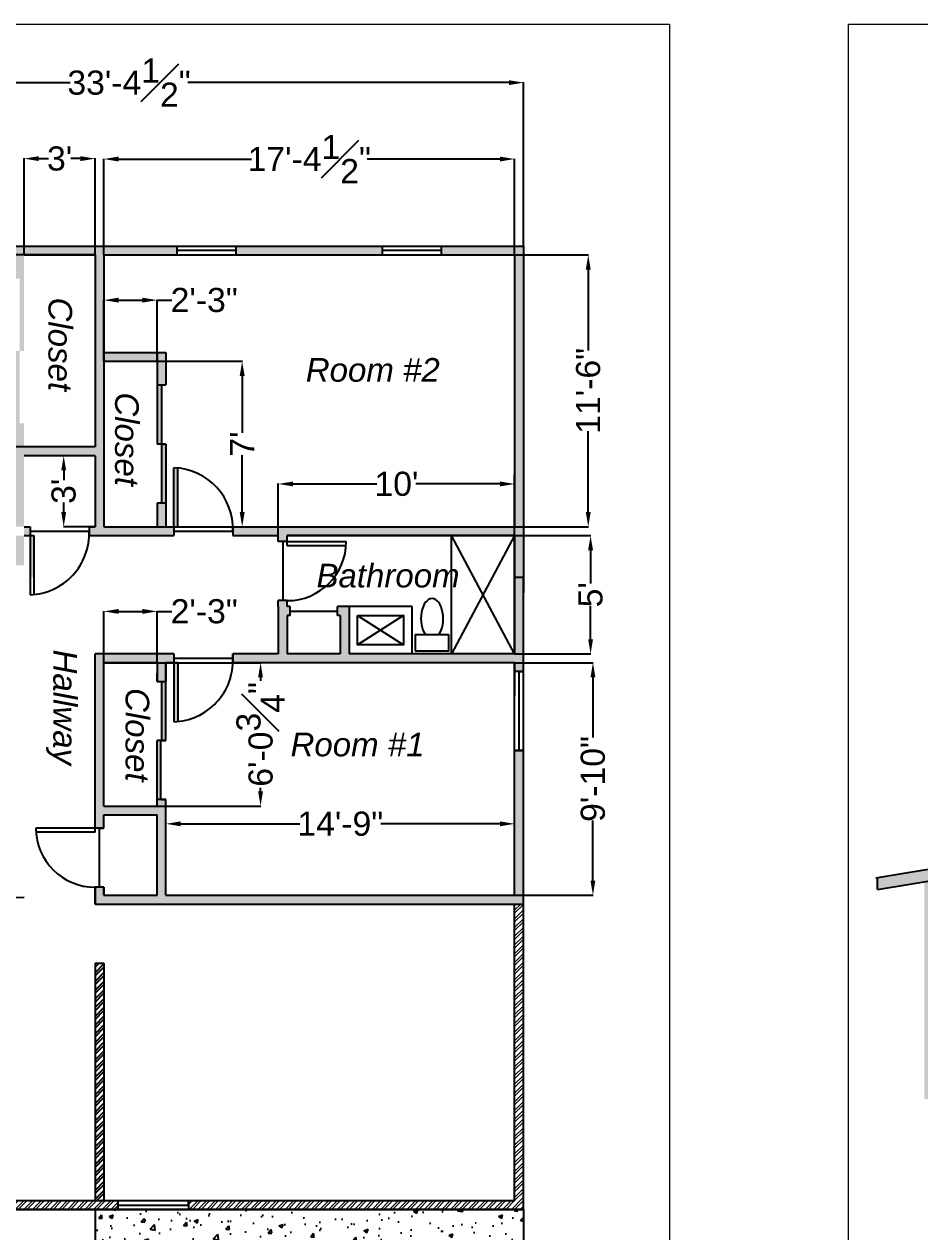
# Model space of a CAD drawing. Header units: inches. Extents: x 173 to 6056, y 183 to 2455.
# Drawn here: x 853 to 1308, y 586 to 1199 of the extents above; entities that cross this region are included whole.
import ezdxf

# ---------------------------------------------------------------- set-up
doc = ezdxf.new("R2010")
doc.units = ezdxf.units.IN
doc.header["$MEASUREMENT"] = 0
doc.header["$PDMODE"] = 2
doc.header["$PDSIZE"] = 5
for name, color, linetype in [('Back side elevation', 7, 'Continuous'), ('existing floor layout', 7, 'Continuous'), ('Insulation', 7, 'Continuous'), ('Left side elevation', 7, 'Continuous'), ('New floor plan', 252, 'Continuous'), ('Right side elevation', 7, 'Continuous')]:
    doc.layers.add(name, color=color, linetype=linetype)
doc.styles.add('Annotative', font='arial.ttf')
doc.styles.get("Standard").update_dxf_attribs({"font": 'ariali.ttf', "height": 10})
doc.dimstyles.get("Standard").update_dxf_attribs({"dimtxt": 12.25, "dimasz": 7.43, "dimexe": 0.18, "dimexo": 0.0625, "dimgap": 0.09, "dimtad": 0, "dimzin": 0, "dimdsep": 46, "dimlunit": 4, "dimtxsty": 'Annotative', "dimcen": 0.09, "dimadec": 0, "dimazin": 0, "dimtfac": 1, "dimtofl": 0, "dimtmove": 0, "dimatfit": 3, "dimfxl": 1, "dimfrac": 1, "dimtolj": 1, "dimtzin": 0, "dimlwd": -1, "dimarcsym": 0})
pattern_1 = [(45, (-1286.69, -2636.0344), (-2.2097087, 2.2097087), []), (45, (-1286.69, -2634.472), (-2.2097087, 2.2097087), [])]

# ---------------------------------------------------------------- blocks, each defined once
blk = doc.blocks.new('*U113')
at = {"layer": 'Insulation', "linetype": 'Continuous', "lineweight": 0, "ltscale": 0.2}
blk.add_lwpolyline([(-704.6, 311.51), (699.79, 311.51), (699.79, -374.69), (-704.6, -374.69)], close=True, dxfattribs=at)
blk = doc.blocks.new('toilet')
at = {"layer": 'New floor plan'}
blk.add_lwpolyline([(2338.44, 745.71), (2355.53, 745.71), (2355.53, 753.9), (2338.44, 753.9)], close=True, dxfattribs=at)
blk.add_ellipse((2347.03, 762.09), major_axis=(0, -10.21), ratio=0.553779, start_param=0.638995, end_param=5.64419, dxfattribs=at)
blk = doc.blocks.new('*D86')
at = {"layer": 'Defpoints', "color": 0, "lineweight": 0, "transparency": 16777216}
for p in [(1106.74, 1168.84), (706.24, 1085.91), (1106.74, 1085.91)]:
    blk.add_point(p, dxfattribs=at)
at = {"layer": 'Right side elevation', "color": 0, "lineweight": -2, "transparency": 16777216}
for p, q in [((706.24, 1085.97), (706.24, 1169.02)), ((1106.74, 1085.97), (1106.74, 1169.02))]:
    blk.add_line(p, q, dxfattribs=at)
at = {"layer": 'Right side elevation', "color": 0, "transparency": 16777216}
for p, q in [((713.67, 1168.84), (876.6, 1168.84)), ((1099.31, 1168.84), (936.38, 1168.84))]:
    blk.add_line(p, q, dxfattribs=at)
at = {"layer": 'Right side elevation', "color": 0, "lineweight": 0, "transparency": 16777216}
for points in [[(713.67, 1170.07), (713.67, 1167.6), (706.24, 1168.84)], [(1099.31, 1170.07), (1099.31, 1167.6), (1106.74, 1168.84)]]:
    blk.add_solid(points, dxfattribs=at)
at = {"layer": 'Right side elevation', "color": 0, "transparency": 16777216, "insert": (906.49, 1168.84), "char_height": 12.25, "attachment_point": 5, "style": 'Annotative'}
blk.add_mtext('\\A1;33\'-4{\\H1x;\\S1#2;}"', dxfattribs=at)
blk = doc.blocks.new('*D88')
at = {"layer": 'Defpoints', "color": 0, "lineweight": 0, "transparency": 16777216}
for p in [(889.24, 1130.26), (853.24, 1081.41), (889.24, 1081.41)]:
    blk.add_point(p, dxfattribs=at)
at = {"layer": 'Right side elevation', "color": 0, "lineweight": -2, "transparency": 16777216}
for p, q in [((853.24, 1081.47), (853.24, 1130.44)), ((889.24, 1081.47), (889.24, 1130.44))]:
    blk.add_line(p, q, dxfattribs=at)
at = {"layer": 'Right side elevation', "color": 0, "transparency": 16777216}
for p, q in [((860.67, 1130.26), (865.52, 1130.26)), ((881.81, 1130.26), (876.96, 1130.26))]:
    blk.add_line(p, q, dxfattribs=at)
at = {"layer": 'Right side elevation', "color": 0, "lineweight": 0, "transparency": 16777216}
for points in [[(860.67, 1131.5), (860.67, 1129.02), (853.24, 1130.26)], [(881.81, 1131.5), (881.81, 1129.02), (889.24, 1130.26)]]:
    blk.add_solid(points, dxfattribs=at)
at = {"layer": 'Right side elevation', "color": 0, "transparency": 16777216, "insert": (871.24, 1130.26), "char_height": 12.25, "attachment_point": 5, "style": 'Annotative'}
blk.add_mtext("\\A1;3'", dxfattribs=at)
blk = doc.blocks.new('*D89')
at = {"layer": 'Defpoints', "color": 0, "lineweight": 0, "transparency": 16777216}
for p in [(1102.24, 1130.06), (893.74, 1081.41), (1102.24, 1081.41)]:
    blk.add_point(p, dxfattribs=at)
at = {"layer": 'Right side elevation', "color": 0, "lineweight": -2, "transparency": 16777216}
for p, q in [((893.74, 1081.47), (893.74, 1130.24)), ((1102.24, 1081.47), (1102.24, 1130.24))]:
    blk.add_line(p, q, dxfattribs=at)
at = {"layer": 'Right side elevation', "color": 0, "transparency": 16777216}
for p, q in [((901.17, 1130.06), (968.67, 1130.06)), ((1094.81, 1130.06), (1027.31, 1130.06))]:
    blk.add_line(p, q, dxfattribs=at)
at = {"layer": 'Right side elevation', "color": 0, "lineweight": 0, "transparency": 16777216}
for points in [[(901.17, 1131.3), (901.17, 1128.82), (893.74, 1130.06)], [(1094.81, 1131.3), (1094.81, 1128.82), (1102.24, 1130.06)]]:
    blk.add_solid(points, dxfattribs=at)
at = {"layer": 'Right side elevation', "color": 0, "transparency": 16777216, "insert": (997.99, 1130.06), "char_height": 12.25, "attachment_point": 5, "style": 'Annotative'}
blk.add_mtext('\\A1;17\'-4{\\H1x;\\S1#2;}"', dxfattribs=at)
blk = doc.blocks.new('*D90')
at = {"layer": 'Defpoints', "color": 0, "lineweight": 0, "transparency": 16777216}
for p in [(1102.24, 1081.41), (1102.24, 943.41), (1139.61, 943.41)]:
    blk.add_point(p, dxfattribs=at)
at = {"layer": 'Right side elevation', "color": 0, "lineweight": -2, "transparency": 16777216}
for p, q in [((1102.3, 1081.41), (1139.79, 1081.41)), ((1102.3, 943.41), (1139.79, 943.41))]:
    blk.add_line(p, q, dxfattribs=at)
at = {"layer": 'Right side elevation', "color": 0, "transparency": 16777216}
for p, q in [((1139.61, 1073.98), (1139.61, 1032.96)), ((1139.61, 950.84), (1139.61, 991.86))]:
    blk.add_line(p, q, dxfattribs=at)
at = {"layer": 'Right side elevation', "color": 0, "lineweight": 0, "transparency": 16777216}
for points in [[(1138.37, 1073.98), (1140.85, 1073.98), (1139.61, 1081.41)], [(1138.37, 950.84), (1140.85, 950.84), (1139.61, 943.41)]]:
    blk.add_solid(points, dxfattribs=at)
at = {"layer": 'Right side elevation', "color": 0, "transparency": 16777216, "insert": (1139.61, 1012.41), "char_height": 12.25, "attachment_point": 5, "rotation": 90, "style": 'Annotative'}
blk.add_mtext('\\A1;11\'-6"', dxfattribs=at)
blk = doc.blocks.new('*D91')
at = {"layer": 'Defpoints', "color": 0, "lineweight": 0, "transparency": 16777216}
for p in [(920.74, 1058.44), (893.74, 1027.41), (920.74, 1027.41)]:
    blk.add_point(p, dxfattribs=at)
at = {"layer": 'Right side elevation', "color": 0, "lineweight": -2, "transparency": 16777216}
for p, q in [((893.74, 1027.47), (893.74, 1058.62)), ((920.74, 1027.47), (920.74, 1058.62))]:
    blk.add_line(p, q, dxfattribs=at)
at = {"layer": 'Right side elevation', "color": 0, "transparency": 16777216}
for p, q in [((901.17, 1058.44), (913.31, 1058.44)), ((920.74, 1058.44), (928.17, 1058.44))]:
    blk.add_line(p, q, dxfattribs=at)
at = {"layer": 'Right side elevation', "color": 0, "lineweight": 0, "transparency": 16777216}
for points in [[(901.17, 1059.68), (901.17, 1057.2), (893.74, 1058.44)], [(913.31, 1059.68), (913.31, 1057.2), (920.74, 1058.44)]]:
    blk.add_solid(points, dxfattribs=at)
at = {"layer": 'Right side elevation', "color": 0, "transparency": 16777216, "insert": (944.65, 1058.44), "char_height": 12.25, "attachment_point": 5, "style": 'Annotative'}
blk.add_mtext('\\A1;2\'-3"', dxfattribs=at)
blk = doc.blocks.new('*D92')
at = {"layer": 'Defpoints', "color": 0, "lineweight": 0, "transparency": 16777216}
for p in [(893.74, 1027.41), (893.74, 943.41), (963.93, 943.41)]:
    blk.add_point(p, dxfattribs=at)
at = {"layer": 'Right side elevation', "color": 0, "lineweight": -2, "transparency": 16777216}
for p, q in [((893.8, 1027.41), (964.11, 1027.41)), ((893.8, 943.41), (964.11, 943.41))]:
    blk.add_line(p, q, dxfattribs=at)
at = {"layer": 'Right side elevation', "color": 0, "transparency": 16777216}
for p, q in [((963.93, 1019.98), (963.93, 991.09)), ((963.93, 950.84), (963.93, 979.73))]:
    blk.add_line(p, q, dxfattribs=at)
at = {"layer": 'Right side elevation', "color": 0, "lineweight": 0, "transparency": 16777216}
for points in [[(962.69, 1019.98), (965.17, 1019.98), (963.93, 1027.41)], [(962.69, 950.84), (965.17, 950.84), (963.93, 943.41)]]:
    blk.add_solid(points, dxfattribs=at)
at = {"layer": 'Right side elevation', "color": 0, "transparency": 16777216, "insert": (963.93, 985.41), "char_height": 12.25, "attachment_point": 5, "rotation": 90, "style": 'Annotative'}
blk.add_mtext("\\A1;7'", dxfattribs=at)
blk = doc.blocks.new('*D93')
at = {"layer": 'Defpoints', "color": 0, "lineweight": 0, "transparency": 16777216}
for p in [(889.24, 1081.41), (827.39, 983.91), (889.24, 983.91)]:
    blk.add_point(p, dxfattribs=at)
at = {"layer": 'Right side elevation', "color": 0, "lineweight": -2, "transparency": 16777216}
for p, q in [((889.18, 1081.41), (827.21, 1081.41)), ((889.18, 983.91), (827.21, 983.91))]:
    blk.add_line(p, q, dxfattribs=at)
at = {"layer": 'Right side elevation', "color": 0, "transparency": 16777216}
for p, q in [((827.39, 1073.98), (827.39, 1057.8)), ((827.39, 991.34), (827.39, 1007.51))]:
    blk.add_line(p, q, dxfattribs=at)
at = {"layer": 'Right side elevation', "color": 0, "lineweight": 0, "transparency": 16777216}
for points in [[(826.15, 1073.98), (828.63, 1073.98), (827.39, 1081.41)], [(826.15, 991.34), (828.63, 991.34), (827.39, 983.91)]]:
    blk.add_solid(points, dxfattribs=at)
at = {"layer": 'Right side elevation', "color": 0, "transparency": 16777216, "insert": (827.39, 1032.66), "char_height": 12.25, "attachment_point": 5, "rotation": 90, "style": 'Annotative'}
blk.add_mtext('\\A1;8\'-1{\\H1x;\\S1#2;}"', dxfattribs=at)
blk = doc.blocks.new('*D94')
at = {"layer": 'Defpoints', "color": 0, "lineweight": 0, "transparency": 16777216}
for p in [(889.24, 979.41), (873.32, 943.41), (889.24, 943.41)]:
    blk.add_point(p, dxfattribs=at)
at = {"layer": 'Right side elevation', "color": 0, "lineweight": -2, "transparency": 16777216}
for p, q in [((889.18, 979.41), (873.14, 979.41)), ((889.18, 943.41), (873.14, 943.41))]:
    blk.add_line(p, q, dxfattribs=at)
at = {"layer": 'Right side elevation', "color": 0, "transparency": 16777216}
for p, q in [((873.32, 971.98), (873.32, 967.13)), ((873.32, 950.84), (873.32, 955.69))]:
    blk.add_line(p, q, dxfattribs=at)
at = {"layer": 'Right side elevation', "color": 0, "lineweight": 0, "transparency": 16777216}
for points in [[(872.08, 971.98), (874.55, 971.98), (873.32, 979.41)], [(872.08, 950.84), (874.55, 950.84), (873.32, 943.41)]]:
    blk.add_solid(points, dxfattribs=at)
at = {"layer": 'Right side elevation', "color": 0, "transparency": 16777216, "insert": (873.32, 961.41), "char_height": 12.25, "attachment_point": 5, "rotation": 90, "style": 'Annotative'}
blk.add_mtext("\\A1;3'", dxfattribs=at)
blk = doc.blocks.new('*D96')
at = {"layer": 'Defpoints', "color": 0, "lineweight": 0, "transparency": 16777216}
for p in [(1102.24, 965.15), (982.24, 938.91), (1102.24, 938.91)]:
    blk.add_point(p, dxfattribs=at)
at = {"layer": 'Right side elevation', "color": 0, "lineweight": -2, "transparency": 16777216}
for p, q in [((982.24, 938.97), (982.24, 965.33)), ((1102.24, 938.97), (1102.24, 965.33))]:
    blk.add_line(p, q, dxfattribs=at)
at = {"layer": 'Right side elevation', "color": 0, "transparency": 16777216}
for p, q in [((989.67, 965.15), (1032.33, 965.15)), ((1094.81, 965.15), (1052.15, 965.15))]:
    blk.add_line(p, q, dxfattribs=at)
at = {"layer": 'Right side elevation', "color": 0, "lineweight": 0, "transparency": 16777216}
for points in [[(989.67, 966.39), (989.67, 963.92), (982.24, 965.15)], [(1094.81, 966.39), (1094.81, 963.92), (1102.24, 965.15)]]:
    blk.add_solid(points, dxfattribs=at)
at = {"layer": 'Right side elevation', "color": 0, "transparency": 16777216, "insert": (1042.24, 965.15), "char_height": 12.25, "attachment_point": 5, "style": 'Annotative'}
blk.add_mtext("\\A1;10'", dxfattribs=at)
blk = doc.blocks.new('*D97')
at = {"layer": 'Defpoints', "color": 0, "lineweight": 0, "transparency": 16777216}
for p in [(1102.24, 938.91), (1102.17, 878.91), (1140.8, 878.91)]:
    blk.add_point(p, dxfattribs=at)
at = {"layer": 'Right side elevation', "color": 0, "lineweight": -2, "transparency": 16777216}
for p, q in [((1102.3, 938.91), (1140.98, 938.91)), ((1102.23, 878.91), (1140.98, 878.91))]:
    blk.add_line(p, q, dxfattribs=at)
at = {"layer": 'Right side elevation', "color": 0, "transparency": 16777216}
for p, q in [((1140.8, 931.48), (1140.8, 914.64)), ((1140.8, 886.34), (1140.8, 903.18))]:
    blk.add_line(p, q, dxfattribs=at)
at = {"layer": 'Right side elevation', "color": 0, "lineweight": 0, "transparency": 16777216}
for points in [[(1139.56, 931.48), (1142.04, 931.48), (1140.8, 938.91)], [(1139.56, 886.34), (1142.04, 886.34), (1140.8, 878.91)]]:
    blk.add_solid(points, dxfattribs=at)
at = {"layer": 'Right side elevation', "color": 0, "transparency": 16777216, "insert": (1140.8, 908.91), "char_height": 12.25, "attachment_point": 5, "rotation": 90, "style": 'Annotative'}
blk.add_mtext("\\A1;5'", dxfattribs=at)
blk = doc.blocks.new('*D98')
at = {"layer": 'Defpoints', "color": 0, "lineweight": 0, "transparency": 16777216}
for p in [(1102.24, 874.41), (1102.24, 756.41), (1142, 756.41)]:
    blk.add_point(p, dxfattribs=at)
at = {"layer": 'Right side elevation', "color": 0, "lineweight": -2, "transparency": 16777216}
for p, q in [((1102.3, 874.41), (1142.18, 874.41)), ((1102.3, 756.41), (1142.18, 756.41))]:
    blk.add_line(p, q, dxfattribs=at)
at = {"layer": 'Right side elevation', "color": 0, "transparency": 16777216}
for p, q in [((1142, 866.98), (1142, 836.54)), ((1142, 763.84), (1142, 794.28))]:
    blk.add_line(p, q, dxfattribs=at)
at = {"layer": 'Right side elevation', "color": 0, "lineweight": 0, "transparency": 16777216}
for points in [[(1140.76, 866.98), (1143.23, 866.98), (1142, 874.41)], [(1140.76, 763.84), (1143.23, 763.84), (1142, 756.41)]]:
    blk.add_solid(points, dxfattribs=at)
at = {"layer": 'Right side elevation', "color": 0, "transparency": 16777216, "insert": (1142, 815.41), "char_height": 12.25, "attachment_point": 5, "rotation": 90, "style": 'Annotative'}
blk.add_mtext('\\A1;9\'-10"', dxfattribs=at)
blk = doc.blocks.new('*D99')
at = {"layer": 'Defpoints', "color": 0, "lineweight": 0, "transparency": 16777216}
for p in [(1102.24, 792.64), (925.24, 756.41), (1102.24, 756.41)]:
    blk.add_point(p, dxfattribs=at)
at = {"layer": 'Right side elevation', "color": 0, "lineweight": -2, "transparency": 16777216}
for p, q in [((925.24, 756.47), (925.24, 792.82)), ((1102.24, 756.47), (1102.24, 792.82))]:
    blk.add_line(p, q, dxfattribs=at)
at = {"layer": 'Right side elevation', "color": 0, "transparency": 16777216}
for p, q in [((932.67, 792.64), (993.19, 792.64)), ((1094.81, 792.64), (1034.29, 792.64))]:
    blk.add_line(p, q, dxfattribs=at)
at = {"layer": 'Right side elevation', "color": 0, "lineweight": 0, "transparency": 16777216}
for points in [[(932.67, 793.88), (932.67, 791.4), (925.24, 792.64)], [(1094.81, 793.88), (1094.81, 791.4), (1102.24, 792.64)]]:
    blk.add_solid(points, dxfattribs=at)
at = {"layer": 'Right side elevation', "color": 0, "transparency": 16777216, "insert": (1013.74, 792.64), "char_height": 12.25, "attachment_point": 5, "style": 'Annotative'}
blk.add_mtext('\\A1;14\'-9"', dxfattribs=at)
blk = doc.blocks.new('*D100')
at = {"layer": 'Defpoints', "color": 0, "lineweight": 0, "transparency": 16777216}
for p in [(920.74, 900.45), (893.74, 874.41), (920.74, 874.41)]:
    blk.add_point(p, dxfattribs=at)
at = {"layer": 'Right side elevation', "color": 0, "lineweight": -2, "transparency": 16777216}
for p, q in [((893.74, 874.47), (893.74, 900.63)), ((920.74, 874.47), (920.74, 900.63))]:
    blk.add_line(p, q, dxfattribs=at)
at = {"layer": 'Right side elevation', "color": 0, "transparency": 16777216}
for p, q in [((901.17, 900.45), (913.31, 900.45)), ((920.74, 900.45), (928.17, 900.45))]:
    blk.add_line(p, q, dxfattribs=at)
at = {"layer": 'Right side elevation', "color": 0, "lineweight": 0, "transparency": 16777216}
for points in [[(901.17, 901.69), (901.17, 899.22), (893.74, 900.45)], [(913.31, 901.69), (913.31, 899.22), (920.74, 900.45)]]:
    blk.add_solid(points, dxfattribs=at)
at = {"layer": 'Right side elevation', "color": 0, "transparency": 16777216, "insert": (944.65, 900.45), "char_height": 12.25, "attachment_point": 5, "style": 'Annotative'}
blk.add_mtext('\\A1;2\'-3"', dxfattribs=at)
blk = doc.blocks.new('*D101')
at = {"layer": 'Defpoints', "color": 0, "lineweight": 0, "transparency": 16777216}
for p in [(893.74, 874.41), (893.74, 801.66), (973.25, 801.66)]:
    blk.add_point(p, dxfattribs=at)
at = {"layer": 'Right side elevation', "color": 0, "lineweight": -2, "transparency": 16777216}
for p, q in [((893.8, 874.41), (973.43, 874.41)), ((893.8, 801.66), (973.43, 801.66))]:
    blk.add_line(p, q, dxfattribs=at)
at = {"layer": 'Right side elevation', "color": 0, "transparency": 16777216}
for p, q in [((973.25, 866.98), (973.25, 865.14)), ((973.25, 809.09), (973.25, 810.93))]:
    blk.add_line(p, q, dxfattribs=at)
at = {"layer": 'Right side elevation', "color": 0, "lineweight": 0, "transparency": 16777216}
for points in [[(972.01, 866.98), (974.48, 866.98), (973.25, 874.41)], [(972.01, 809.09), (974.48, 809.09), (973.25, 801.66)]]:
    blk.add_solid(points, dxfattribs=at)
at = {"layer": 'Right side elevation', "color": 0, "transparency": 16777216, "insert": (973.25, 838.04), "char_height": 12.25, "attachment_point": 5, "rotation": 90, "style": 'Annotative'}
blk.add_mtext('\\A1;6\'-0{\\H1x;\\S3#4;}"', dxfattribs=at)
blk = doc.blocks.new('*D102')
at = {"layer": 'Defpoints', "color": 0, "linetype": 'Continuous', "lineweight": 0, "ltscale": 0.2, "transparency": 16777216}
for p in [(569.74, 596.91), (1106.74, 596.91), (1106.74, 485.55)]:
    blk.add_point(p, dxfattribs=at)
at = {"layer": 'Insulation', "color": 0, "lineweight": -2, "ltscale": 0.2, "transparency": 16777216}
for p, q in [((569.74, 596.85), (569.74, 485.37)), ((1106.74, 596.85), (1106.74, 485.37))]:
    blk.add_line(p, q, dxfattribs=at)
at = {"layer": 'Insulation', "color": 0, "ltscale": 0.2, "transparency": 16777216}
for p, q in [((577.17, 485.55), (816.86, 485.55)), ((1099.31, 485.55), (859.62, 485.55))]:
    blk.add_line(p, q, dxfattribs=at)
at = {"layer": 'Insulation', "color": 0, "linetype": 'Continuous', "lineweight": 0, "ltscale": 0.2, "transparency": 16777216}
for points in [[(577.17, 486.78), (577.17, 484.31), (569.74, 485.55)], [(1099.31, 486.78), (1099.31, 484.31), (1106.74, 485.55)]]:
    blk.add_solid(points, dxfattribs=at)
at = {"layer": 'Insulation', "color": 0, "linetype": 'Continuous', "lineweight": 0, "ltscale": 0.2, "transparency": 16777216, "insert": (838.24, 485.55), "char_height": 12.25, "attachment_point": 5, "style": 'Annotative'}
blk.add_mtext('\\A1;44\'-9"', dxfattribs=at)
blk = doc.blocks.new('*U107')
at = {"layer": 'Insulation', "linetype": 'Continuous', "lineweight": 0, "ltscale": 0.2}
blk.add_lwpolyline([(-704.6, 372.44), (0, 372.44), (0, -374.69), (-704.6, -374.69)], close=True, dxfattribs=at)

msp = doc.modelspace()

# ---------------------------------------------------------------- hatches: boundary and pattern name
at = {"linetype": 'Continuous', "lineweight": 0, "ltscale": 0.08}
h = msp.add_hatch(color=7, dxfattribs=at)
h.dxf.hatch_style = 1
h.paths.add_polyline_path([(850.989, 1032.659), (853.239, 1032.659), (853.239, 1069.409), (850.989, 1069.409)])
h.paths.add_polyline_path([(848.739, 995.909), (850.989, 995.909), (850.989, 1032.659), (848.739, 1032.659)])
h.paths.add_polyline_path([(794.739, 1085.909), (764.739, 1085.909), (764.739, 1081.409), (794.739, 1081.409)])
h.paths.add_polyline_path([(706.239, 1085.909), (706.239, 1033.409), (710.739, 1033.409), (710.739, 1081.409), (734.739, 1081.409), (734.739, 1085.909)])
h.paths.add_polyline_path([(1035.114, 1081.409), (1035.114, 1085.909), (960.864, 1085.909), (960.864, 1081.409)])
at = {"linetype": 'ByBlock', "lineweight": 0, "ltscale": 0.08}
h = msp.add_hatch(color=7, dxfattribs=at)
h.dxf.hatch_style = 1
h.paths.add_polyline_path([(706.239, 917.909), (710.739, 917.909), (710.739, 938.909), (706.239, 938.909), (706.239, 928.034)])
h.paths.add_polyline_path([(706.239, 958.034), (706.239, 943.409), (710.739, 943.409), (710.739, 1003.409), (706.239, 1003.409)])
h.paths.add_polyline_path([(848.739, 943.409), (853.239, 943.409), (853.239, 979.409), (889.239, 979.409), (889.239, 943.409), (886.239, 943.409), (886.239, 941.159, -0.0180664), (886.239, 938.909), (889.239, 938.909), (929.239, 938.909), (929.239, 943.409), (925.239, 943.409), (925.239, 955.409), (920.739, 955.409), (920.739, 943.409), (893.739, 943.409), (893.739, 1081.409), (930.864, 1081.409), (930.864, 1085.909), (824.739, 1085.909), (824.739, 1081.409), (848.739, 1081.409), (848.739, 1069.409), (853.239, 1069.409), (853.239, 1081.409), (889.239, 1081.409), (889.239, 983.909), (853.239, 983.909), (853.239, 995.909), (848.739, 995.909)])
h.paths.add_polyline_path([(848.739, 923.909), (853.239, 923.909), (853.239, 938.909), (848.739, 938.909)])
h.paths.add_polyline_path([(853.239, 938.909), (856.239, 938.909), (856.239, 943.409), (853.239, 943.409)], flags=17)
at = {"linetype": 'Continuous', "lineweight": 0, "ltscale": 0.08}
h = msp.add_hatch(color=7, dxfattribs=at)
h.dxf.hatch_style = 1
h.paths.add_polyline_path([(1106.739, 943.409), (1102.239, 943.409), (1073.739, 943.409), (959.239, 943.409, -0.0180664), (959.239, 941.159), (959.239, 938.909), (982.239, 938.909), (982.239, 935.909), (986.739, 935.909), (986.739, 938.909), (1102.239, 938.909), (1102.239, 917.909), (1106.739, 917.909)])
h.paths.add_polyline_path([(1106.739, 1085.909), (1065.114, 1085.909), (1065.114, 1081.409), (1102.239, 1081.409), (1102.239, 943.409), (1106.739, 943.409)])
h.paths.add_polyline_path([(925.239, 985.409), (922.989, 985.409), (922.989, 955.409), (925.239, 955.409)], flags=17)
h.paths.add_polyline_path([(922.989, 1015.409), (920.739, 1015.409), (920.739, 985.409), (922.989, 985.409)], flags=17)
h.paths.add_polyline_path([(925.239, 1031.909), (920.739, 1031.909), (920.739, 1015.409), (925.239, 1015.409)], flags=17)
h.paths.add_polyline_path([(920.739, 1031.909), (893.739, 1031.909), (893.739, 1027.409), (920.739, 1027.409)], flags=17)
h.paths.add_polyline_path([(931.239, 973.272, 0.0160955), (929.239, 973.409), (929.239, 943.409), (931.239, 943.409)])
h.paths.add_polyline_path([(848.739, 923.909), (818.739, 923.909, 0.0160955), (818.876, 921.909), (848.739, 921.909)])
h.paths.add_polyline_path([(858.239, 938.909), (856.239, 938.909), (856.239, 917.909), (858.239, 917.909)])
h = msp.add_hatch(dxfattribs=at)
h.set_pattern_fill('STEEL', scale=25, angle=1080)
h.set_pattern_definition(pattern_1)
h.paths.add_polyline_path([(627.489, 917.909), (569.739, 917.909), (569.739, 841.409), (574.239, 841.409), (574.239, 913.409), (627.489, 913.409)])
h.paths.add_polyline_path([(706.239, 917.909), (686.739, 917.909), (657.489, 917.909), (657.489, 913.409), (706.239, 913.409)])
h.paths.add_polyline_path([(574.239, 805.409), (569.739, 805.409), (569.739, 596.909), (744.147, 596.909), (744.147, 601.409), (574.239, 601.409)])
h.paths.add_polyline_path([(656.239, 853.409), (574.239, 853.409), (574.239, 848.909), (656.239, 848.909, -0.0180664), (656.239, 851.159)])
h.paths.add_polyline_path([(706.239, 853.409), (686.239, 853.409), (686.239, 848.909), (706.239, 848.909)])
h.paths.add_polyline_path([(988.35, 779.929), (1038.068, 779.929), (1038.068, 805.173), (988.35, 805.173)], flags=9)
h.paths.add_polyline_path([(924.696, 887.749), (964.897, 887.749), (964.897, 912.993), (924.696, 912.993)], flags=9)
h.paths.add_polyline_path([(992.081, 807.316), (992.081, 868.914), (954.587, 868.914), (954.587, 807.316)], flags=9)
h.paths.add_polyline_path([(997.911, 906.066), (1076.59, 906.066), (1076.59, 930.795), (997.911, 930.795)], flags=9)
h.paths.add_polyline_path([(861.447, 884.823), (861.447, 819.11), (886.176, 819.11), (886.176, 884.823)], flags=9)
h.paths.add_polyline_path([(984.702, 820.141), (1058.724, 820.141), (1058.724, 844.869), (984.702, 844.869)], flags=9)
h = msp.add_hatch(color=7, dxfattribs=at)
h.dxf.hatch_style = 1
h.paths.add_polyline_path([(1106.739, 751.909), (1106.739, 829.909), (1102.239, 829.909), (1102.239, 756.409), (925.239, 756.409), (925.239, 804.909), (920.739, 804.909), (920.739, 801.663), (893.739, 801.663), (893.739, 802.159), (893.739, 874.409), (920.739, 874.409), (920.739, 864.909), (925.239, 864.909), (925.239, 874.409), (929.239, 874.409), (929.239, 878.909), (889.239, 878.909), (889.239, 790.431), (893.739, 790.431), (893.739, 797.163), (920.739, 797.163), (920.739, 756.409), (893.739, 756.409), (893.739, 760.431), (889.239, 760.431), (889.239, 751.909)])
h.paths.add_polyline_path([(1106.739, 917.909), (1102.239, 917.909), (1102.239, 878.909), (1018.239, 878.909), (1018.239, 902.909), (1012.239, 902.909), (1012.239, 898.409), (1013.739, 898.409), (1013.739, 878.909), (986.739, 878.909), (986.739, 898.409), (988.239, 898.409), (988.239, 902.909), (986.739, 902.909), (986.739, 905.909), (982.239, 905.909), (982.239, 902.909), (982.239, 878.909), (959.239, 878.909), (959.239, 876.659, -0.0180664), (959.239, 874.409), (1102.239, 874.409), (1102.239, 869.909), (1106.739, 869.909)])
h.paths.add_polyline_path([(922.989, 834.909), (925.239, 834.909), (925.239, 864.909), (922.989, 864.909)], flags=17)
h.paths.add_polyline_path([(920.739, 804.909), (922.492, 804.909), (922.492, 834.909), (920.739, 834.909)], flags=17)
h.paths.add_polyline_path([(929.239, 844.409, 0.0160955), (931.239, 844.546), (931.239, 874.409), (929.239, 874.409)], flags=17)
h = msp.add_hatch(dxfattribs=at)
h.set_pattern_fill('STEEL', scale=25, angle=1080)
h.set_pattern_definition(pattern_1)
h.paths.add_polyline_path([(900.739, 601.409), (896.739, 601.409), (574.239, 601.409), (574.239, 805.409), (569.739, 805.409), (569.739, 596.909), (900.739, 596.909)])
h.paths.add_polyline_path([(1106.739, 751.909), (1102.239, 751.909), (1102.239, 601.409), (936.739, 601.409), (936.739, 596.909), (1106.739, 596.909)])
at = {"layer": 'existing floor layout'}
h = msp.add_hatch(color=250, dxfattribs=at)
h.dxf.hatch_style = 1
h.paths.add_polyline_path([(1486.457, 792.263), (1286.526, 759.367), (1286.526, 765.447), (1517.35, 803.427)])
h.paths.add_polyline_path([(1406.207, 763.263), (1310.207, 763.263), (1310.207, 763.013), (1406.207, 763.013)], flags=17)
h.paths.add_polyline_path([(1318.207, 763.013), (1310.207, 763.013), (1310.207, 653.013), (1318.207, 653.013)])
h = msp.add_hatch(dxfattribs=at)
h.set_pattern_fill('STEEL', color=256, scale=25, angle=1080)
h.set_pattern_definition(pattern_1)
h.paths.add_polyline_path([(893.739, 721.909), (889.239, 721.909), (889.239, 601.409), (893.739, 601.409)])
h.paths.add_polyline_path([(710.739, 716.409), (706.239, 716.409), (706.239, 671.409), (710.739, 671.409)])
h.paths.add_polyline_path([(710.739, 641.409), (706.239, 641.409), (706.239, 601.409), (710.739, 601.409)])
h = msp.add_hatch(dxfattribs=at)
h.set_pattern_fill('AR-CONC', color=256, scale=3, angle=1080)
h.set_pattern_definition([(50, (-1286.69, -2636.034), (21.517805, -1.882564), [2.25, -24.75]), (355, (-1286.69, -2636.034), (-4.16254, 22.56576), [1.8, -19.8]), (100.45144, (-1284.897, -2636.191), (17.35527, 20.6832), [1.9122, -21.03426]), (46.1842, (-1286.69, -2630.034), (32.01724, -4.96558), [3.375, -37.125]), (96.6356, (-1284.022, -2630.448), (28.03986, 29.22356), [2.8683, -31.5514]), (351.1842, (-1286.69, -2630.034), (28.03986, 29.22356), [2.7, -29.7]), (21, (-1283.69, -2631.534), (17.90721, -12.07857), [2.25, -24.75]), (326, (-1283.69, -2631.534), (7.29946, 21.7545), [1.8, -19.8]), (71.45144, (-1282.198, -2632.54), (25.20667, 9.67593), [1.9122, -21.03426]), (37.5, (-1286.69, -2636.0344), (0.364796, 9.986816), [0, -19.56, 0, -20.1, 0, -19.875]), (7.5, (-1286.69, -2636.034), (7.892086, 11.83235), [0, -11.46, 0, -19.11, 0, -7.575]), (327.5, (-1293.38, -2636.0344), (16.014673, -0.676646), [0, -7.5, 0, -23.4, 0, -31.05]), (317.5, (-1296.38, -2636.034), (17.495585, 3.00315), [0, -9.75, 0, -15.54, 0, -22.05])])
h.paths.add_polyline_path([(1106.739, 500.909), (1106.739, 596.909), (889.239, 596.909), (889.239, 500.909)])

# ---------------------------------------------------------------- linework, layer by layer
at = {"layer": 'Back side elevation'}
for p, q in [((922.989, 985.409), (925.239, 985.409)), ((959.239, 941.159), (959.239, 943.409))]:
    msp.add_line(p, q, dxfattribs=at)
at = {"layer": 'existing floor layout'}
for p, q in [((1102.239, 917.909), (1106.739, 917.909)), ((1106.739, 751.909), (1106.739, 917.909)), ((1102.239, 756.409), (1102.239, 874.409)), ((1102.239, 829.909), (1102.239, 874.409)), ((1106.739, 869.909), (1102.239, 869.909)), ((1104.489, 829.909), (1104.489, 869.909)), ((1104.489, 869.909), (1106.739, 869.909)), ((1102.239, 829.909), (1106.739, 829.909)), ((1106.739, 829.909), (1102.239, 829.909)), ((889.239, 760.431), (889.239, 756.409)), ((893.739, 760.431), (893.739, 756.409)), ((893.739, 756.409), (920.739, 756.409)), ((889.239, 721.909), (889.239, 601.409)), ((889.239, 721.909), (893.739, 721.909)), ((893.739, 721.909), (893.739, 601.409)), ((896.739, 601.409), (900.739, 601.409)), ((900.739, 601.409), (900.739, 596.909)), ((936.739, 599.159), (936.739, 601.409)), ((936.739, 601.409), (936.739, 596.909)), ((1106.739, 596.909), (569.739, 596.909)), ((889.239, 596.909), (889.239, 500.909)), ((900.739, 599.159), (936.739, 599.159)), ((1106.739, 596.909), (1106.739, 500.909))]:
    msp.add_line(p, q, dxfattribs=at)
for points in [[(569.739, 805.409), (569.739, 596.909), (1106.739, 596.909), (1106.739, 917.909)], [(1102.239, 878.909), (1102.239, 913.409)], [(574.239, 805.409), (574.239, 601.409), (1102.239, 601.409), (1102.239, 751.909)]]:
    msp.add_lwpolyline(points, dxfattribs=at)
msp.add_arc((850.989, 785.128), 29.804, 191.062512, 274.329591, dxfattribs=at)
at = {"layer": 'Left side elevation'}
for p, q in [((1285.552, 765.287), (1517.35, 803.427)), ((1286.526, 759.367), (1486.457, 792.263)), ((1286.526, 759.367), (1286.526, 765.367))]:
    msp.add_line(p, q, dxfattribs=at)
at = {"layer": 'New floor plan'}
for p, q in [((706.239, 1085.909), (1106.739, 1085.909)), ((1106.739, 1085.909), (1106.739, 909.909)), ((853.239, 1081.409), (889.239, 1081.409)), ((889.239, 1081.409), (889.239, 983.909)), ((893.739, 1081.409), (893.739, 943.409)), ((893.739, 1081.409), (1102.239, 1081.409)), ((1102.239, 1081.409), (1102.239, 943.409)), ((893.739, 1031.909), (925.239, 1031.909)), ((920.739, 1031.909), (920.739, 985.409)), ((925.239, 1031.909), (925.239, 1015.409)), ((893.739, 1027.409), (920.739, 1027.409)), ((920.739, 1015.409), (925.239, 1015.409)), ((922.989, 1015.409), (922.989, 955.409)), ((889.239, 983.909), (853.239, 983.909)), ((925.239, 985.409), (920.739, 985.409)), ((925.239, 985.409), (925.239, 943.409)), ((889.239, 979.409), (853.239, 979.409)), ((889.239, 979.409), (889.239, 943.409)), ((929.239, 943.409), (929.239, 973.409)), ((931.239, 943.409), (931.239, 973.409)), ((1102.239, 943.409), (1102.239, 969.909)), ((920.739, 955.409), (920.739, 943.409)), ((925.239, 955.409), (920.739, 955.409)), ((853.239, 943.409), (856.239, 943.409)), ((853.239, 938.909), (858.239, 938.909)), ((856.239, 943.409), (856.239, 938.909)), ((856.239, 941.159), (886.239, 941.159)), ((856.239, 938.909), (856.239, 908.909)), ((858.239, 938.909), (858.239, 908.909)), ((886.239, 943.409), (889.239, 943.409)), ((886.239, 943.409), (886.239, 938.909)), ((886.239, 938.909), (889.239, 938.909)), ((889.239, 938.909), (929.239, 938.909)), ((893.739, 943.409), (920.739, 943.409)), ((925.239, 943.409), (931.239, 943.409)), ((929.239, 943.409), (929.239, 938.909)), ((929.239, 941.159), (959.239, 941.159)), ((959.239, 943.409), (1073.739, 943.409)), ((959.239, 943.409), (959.239, 938.909)), ((959.239, 938.909), (982.239, 938.909)), ((982.239, 935.909), (982.239, 938.909)), ((986.739, 938.909), (1102.239, 938.909)), ((1102.239, 938.909), (986.739, 938.909)), ((986.739, 933.909), (986.739, 938.909)), ((1070.239, 878.909), (1070.239, 938.909)), ((1102.239, 938.909), (1070.239, 878.909)), ((1102.239, 878.909), (1070.239, 938.909)), ((1073.739, 943.409), (1102.239, 943.409)), ((1102.239, 943.409), (1106.739, 943.409)), ((1102.239, 938.909), (1102.239, 878.909)), ((1102.239, 878.909), (1102.239, 938.909)), ((986.739, 935.909), (982.239, 935.909)), ((984.489, 935.909), (984.489, 905.909)), ((986.739, 933.909), (986.739, 935.909)), ((986.739, 935.909), (1016.739, 935.909)), ((986.739, 933.909), (1016.739, 933.909)), ((1102.239, 917.909), (1102.239, 913.409)), ((1102.239, 909.909), (1102.239, 905.409)), ((982.239, 902.909), (982.239, 905.909)), ((986.739, 905.909), (982.239, 905.909)), ((982.239, 902.909), (982.239, 878.909)), ((986.739, 902.909), (986.739, 905.909)), ((988.239, 902.909), (986.739, 902.909)), ((988.239, 898.409), (988.239, 902.909)), ((1018.239, 902.909), (1012.239, 902.909)), ((1012.239, 898.409), (1012.239, 902.909)), ((1050.239, 902.909), (1018.239, 902.909)), ((1018.239, 902.909), (1018.239, 878.909)), ((1050.239, 878.909), (1050.239, 902.909)), ((1102.239, 905.409), (1102.171, 878.909)), ((1102.239, 878.909), (1102.239, 905.409)), ((988.239, 898.409), (986.739, 898.409)), ((986.739, 898.409), (986.739, 878.909)), ((988.239, 900.659), (1012.239, 900.659)), ((1013.739, 898.409), (1012.239, 898.409)), ((1013.739, 898.409), (1013.739, 878.909)), ((1045.81, 898.406), (1022.456, 883.486)), ((1022.456, 883.486), (1022.456, 898.406)), ((1022.456, 898.406), (1045.81, 883.486)), ((1102.178, 881.598), (1102.178, 896.598)), ((889.239, 788.431), (889.239, 878.909)), ((929.239, 878.909), (889.239, 878.909)), ((982.239, 878.909), (959.239, 878.909)), ((1013.739, 878.909), (986.739, 878.909)), ((1102.239, 878.909), (1018.239, 878.909)), ((1102.178, 881.598), (1102.178, 878.909)), ((893.739, 801.663), (893.739, 874.409)), ((920.739, 874.409), (893.739, 874.409)), ((920.739, 874.409), (920.739, 864.909)), ((931.239, 874.409), (925.239, 874.409)), ((925.239, 834.909), (925.239, 874.409)), ((925.239, 874.409), (925.239, 864.909)), ((929.239, 874.409), (929.239, 844.409)), ((931.239, 874.409), (931.239, 844.409)), ((1102.239, 874.409), (959.239, 874.409)), ((1102.16, 874.409), (1102.117, 857.787)), ((1102.178, 874.409), (1102.178, 866.598)), ((920.739, 864.909), (920.739, 868.909)), ((920.739, 864.909), (925.239, 864.909)), ((922.989, 864.909), (922.989, 834.909)), ((920.739, 801.663), (920.739, 834.909)), ((925.239, 834.909), (920.739, 834.909)), ((922.492, 834.909), (922.492, 804.909)), ((922.989, 834.909), (925.239, 834.909)), ((889.239, 788.431), (889.239, 811.909)), ((893.739, 801.663), (893.739, 811.909)), ((920.739, 801.663), (920.739, 811.909)), ((925.239, 804.909), (920.739, 804.909)), ((922.989, 804.909), (925.239, 804.909)), ((925.239, 756.409), (925.239, 804.909)), ((893.739, 801.663), (893.739, 802.159)), ((893.739, 801.663), (920.739, 801.663)), ((893.739, 790.431), (893.739, 797.163)), ((893.739, 797.163), (920.739, 797.163)), ((893.739, 790.431), (893.739, 797.163)), ((920.739, 756.409), (920.739, 797.163)), ((889.239, 790.431), (859.239, 790.431)), ((889.239, 788.431), (859.239, 788.431)), ((893.739, 790.431), (889.239, 790.431)), ((891.489, 760.431), (891.489, 790.431)), ((891.489, 790.431), (893.739, 790.431)), ((889.239, 751.909), (889.239, 760.431)), ((889.239, 751.909), (889.239, 760.431)), ((893.739, 760.431), (889.239, 760.431)), ((893.739, 756.409), (893.739, 760.431)), ((893.739, 756.409), (893.739, 760.409)), ((889.239, 756.409), (889.239, 751.909)), ((893.739, 756.409), (920.739, 756.409)), ((925.239, 756.409), (1102.239, 756.409)), ((889.239, 751.909), (1106.739, 751.909))]:
    msp.add_line(p, q, dxfattribs=at)
msp.add_lwpolyline([(1022.456, 898.406), (1045.81, 898.406), (1045.81, 883.486), (1022.456, 883.486)], close=True, dxfattribs=at)
for points in [[(929.239, 878.909), (929.239, 874.409)], [(929.239, 876.659), (959.239, 876.659), (959.239, 878.909)], [(959.239, 878.909), (959.239, 874.409)], [(1102.239, 756.409), (1102.239, 874.409)]]:
    msp.add_lwpolyline(points, dxfattribs=at)
for centre, radius, start, end in [((928.114, 942.284), 31.145, 357.929969, 87.929969), ((855.114, 940.034), 31.145, 272.070031, 2.070031), ((986.739, 935.909), 30, 270, 0), ((928.114, 875.534), 31.145, 272.070031, 2.070031), ((889.239, 790.431), 30, 180, 270)]:
    msp.add_arc(centre, radius, start, end, dxfattribs=at)
at = {"layer": 'Right side elevation'}
for p, q in [((930.864, 1081.409), (930.864, 1085.909)), ((960.864, 1081.409), (960.864, 1085.909)), ((1035.114, 1081.409), (1035.114, 1085.909)), ((1065.114, 1081.409), (1065.114, 1085.909)), ((960.864, 1083.659), (930.864, 1083.659)), ((1065.114, 1083.659), (1035.114, 1083.659))]:
    msp.add_line(p, q, dxfattribs=at)

# ---------------------------------------------------------------- block references
at = {"linetype": 'Continuous', "lineweight": 0, "ltscale": 0.2}
msp.add_blockref('*U107', (1180.785, 826.076), dxfattribs=at)
at = {"linetype": 'Continuous', "lineweight": 0, "ltscale": 0.08}
msp.add_blockref('*U113', (1976.343, 887.012), dxfattribs=at)
at = {"layer": 'New floor plan'}
msp.add_blockref('toilet', (-1286.69, 134.703), dxfattribs=at)

# ---------------------------------------------------------------- texts
at = {"layer": 'Right side elevation', "char_height": 12, "attachment_point": 1, "rotation": 270}
for s, width, insert in [('Closet', 8.08365, (877.587, 1059.783)), ('Closet', 8.08365, (911.412, 1011.633)), ('Hallway', 11.31609, (880, 881.12)), ('Closet', 8.08365, (916.737, 861.573))]:
    msp.add_mtext_dynamic_manual_height_columns(s, width=width, gutter_width=8, heights=[0], dxfattribs=dict(at, insert=insert))
at = {"layer": 'Right side elevation', "char_height": 12, "attachment_point": 1}
for s, width, insert in [('Room #2', 90.52876, (996.226, 1029.044)), ('Bathroom', 35.70993, (1001.639, 924.619)), ('Room #1', 100.669, (988.488, 838.898))]:
    msp.add_mtext_dynamic_manual_height_columns(s, width=width, gutter_width=8, heights=[0], dxfattribs=dict(at, insert=insert))

# ---------------------------------------------------------------- dimensions: what is measured, and where the dimension line sits
at = {"layer": 'Insulation', "linetype": 'Continuous', "lineweight": 0, "ltscale": 0.2}
dim = msp.add_linear_dim(base=(1106.739, 485.546), p1=(569.739, 596.909), p2=(1106.739, 596.909), dimstyle='Standard', dxfattribs=at)
dim.commit()
dim.dimension.update_dxf_attribs({"geometry": '*D102', "text_midpoint": (838.239, 485.546), "dimtype": 160})
at = {"layer": 'Right side elevation'}
dim = msp.add_linear_dim(base=(1106.739, 1168.837), p1=(706.239, 1085.909), p2=(1106.739, 1085.909), dimstyle='Standard', dxfattribs=at)
dim.commit()
dim.dimension.update_dxf_attribs({"geometry": '*D86', "text_midpoint": (906.489, 1168.837), "dimtype": 160})
for base, p1, p2, picture, middle in [((1102.239, 1130.062), (893.739, 1081.409), (1102.239, 1081.409), '*D89', (997.989, 1130.062)), ((889.239, 1130.263), (853.239, 1081.409), (889.239, 1081.409), '*D88', (871.239, 1130.263)), ((920.739, 1058.442), (893.739, 1027.409), (920.739, 1027.409), '*D91', (944.646, 1058.442)), ((1102.239, 965.154), (982.239, 938.909), (1102.239, 938.909), '*D96', (1042.239, 965.154)), ((920.739, 900.455), (893.739, 874.409), (920.739, 874.409), '*D100', (944.646, 900.455)), ((1102.239, 792.639), (925.239, 756.409), (1102.239, 756.409), '*D99', (1013.739, 792.639))]:
    dim = msp.add_linear_dim(base=base, p1=p1, p2=p2, dimstyle='Standard', dxfattribs=at)
    dim.commit()
    dim.dimension.update_dxf_attribs({"geometry": picture, "text_midpoint": middle})
for base, p1, p2, picture, middle in [((827.391, 983.909), (889.239, 1081.409), (889.239, 983.909), '*D93', (827.391, 1032.659)), ((1139.609, 943.409), (1102.239, 1081.409), (1102.239, 943.409), '*D90', (1139.609, 1012.409)), ((963.93, 943.409), (893.739, 1027.409), (893.739, 943.409), '*D92', (963.93, 985.409)), ((1140.802, 878.909), (1102.239, 938.909), (1102.171, 878.909), '*D97', (1140.802, 908.909)), ((973.246, 801.663), (893.739, 874.409), (893.739, 801.663), '*D101', (973.246, 838.036)), ((1141.996, 756.409), (1102.239, 874.409), (1102.239, 756.409), '*D98', (1141.996, 815.409))]:
    dim = msp.add_linear_dim(base=base, p1=p1, p2=p2, angle=90, dimstyle='Standard', dxfattribs=at)
    dim.commit()
    dim.dimension.update_dxf_attribs({"geometry": picture, "text_midpoint": middle, "dimtype": 160})
dim = msp.add_linear_dim(base=(873.316, 943.409), p1=(889.239, 979.409), p2=(889.239, 943.409), angle=90, dimstyle='Standard', dxfattribs=at)
dim.commit()
dim.dimension.update_dxf_attribs({"geometry": '*D94', "text_midpoint": (873.316, 961.409)})

doc.saveas('drawing.dxf')
